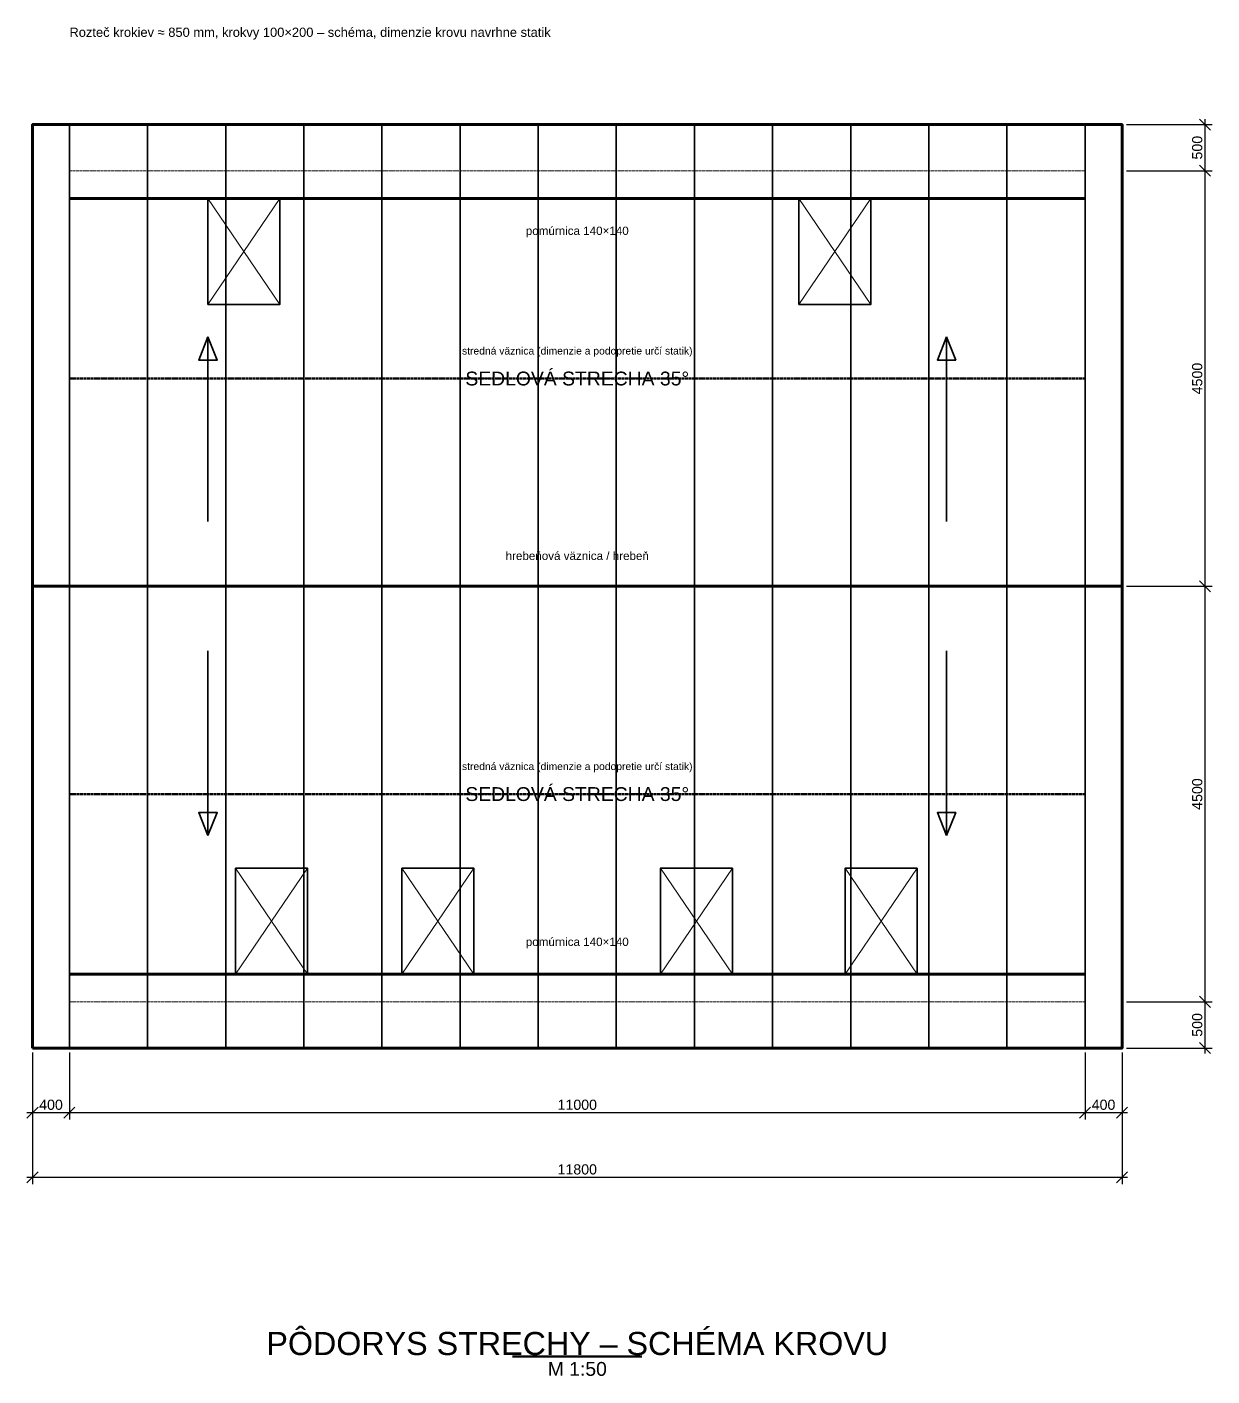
# Model space of a CAD drawing. Header units: millimetres. Extents: x -3000 to 123500, y -27552 to 52684.
# Drawn here: x 105540 to 118375, y 1948 to 16557 of the extents above; entities that cross this region are included whole.
import ezdxf
from ezdxf.enums import TextEntityAlignment as Align

# ---------------------------------------------------------------- set-up
doc = ezdxf.new("R2010")
doc.units = ezdxf.units.MM
doc.linetypes.add('DASHED', pattern=[1.524, 1.27, -0.254])
for name, color, linetype, lineweight in [('KOTY', 4, 'Continuous', 18), ('KROV', 30, 'Continuous', 35), ('OKNA', 4, 'Continuous', 25), ('SKRYTE', 8, 'DASHED', 18), ('STRECHA', 1, 'Continuous', 35), ('TEXT', 7, 'Continuous', 25)]:
    doc.layers.add(name, color=color, linetype=linetype, lineweight=lineweight)
doc.styles.add('DOM', font='arial.ttf')
doc.dimstyles.new('DOM_50', dxfattribs={"dimscale": 50, "dimtxt": 2.2, "dimasz": 1.5, "dimexe": 1.5, "dimexo": 1, "dimgap": 0.6, "dimtad": 1, "dimdec": 0, "dimtxsty": 'DOM', "dimtsz": 1.2, "dimcen": 2.5, "dimdle": 1.2, "dimclrd": 4, "dimclre": 4, "dimclrt": 7, "dimazin": 3, "dimtfac": 1, "dimtmove": 0, "dimatfit": 3})

msp = doc.modelspace()

# ---------------------------------------------------------------- linework, layer by layer
at = {"layer": 'KROV'}
for p, q in [((106000, 10500), (106000, 15500)), ((106846.2, 10500), (106846.2, 15500)), ((107692.3, 10500), (107692.3, 15500)), ((108538.5, 10500), (108538.5, 15500)), ((109384.6, 10500), (109384.6, 15500)), ((110230.8, 10500), (110230.8, 15500)), ((111076.9, 10500), (111076.9, 15500)), ((111923.1, 10500), (111923.1, 15500)), ((112769.2, 10500), (112769.2, 15500)), ((113615.4, 10500), (113615.4, 15500)), ((114461.5, 10500), (114461.5, 15500)), ((115307.7, 10500), (115307.7, 15500)), ((116153.8, 10500), (116153.8, 15500)), ((117000, 10500), (117000, 15500)), ((106000, 5500), (106000, 10500)), ((106846.2, 5500), (106846.2, 10500)), ((107692.3, 5500), (107692.3, 10500)), ((108538.5, 5500), (108538.5, 10500)), ((109384.6, 5500), (109384.6, 10500)), ((110230.8, 5500), (110230.8, 10500)), ((111076.9, 5500), (111076.9, 10500)), ((111923.1, 5500), (111923.1, 10500)), ((112769.2, 5500), (112769.2, 10500)), ((113615.4, 5500), (113615.4, 10500)), ((114461.5, 5500), (114461.5, 10500)), ((115307.7, 5500), (115307.7, 10500)), ((116153.8, 5500), (116153.8, 10500)), ((117000, 5500), (117000, 10500))]:
    msp.add_line(p, q, dxfattribs=at)
at = {"layer": 'KROV', "lineweight": 70}
for p, q in [((106000, 14700), (117000, 14700)), ((106000, 6300), (117000, 6300))]:
    msp.add_line(p, q, dxfattribs=at)
at = {"layer": 'KROV', "linetype": 'DASHED', "lineweight": 50, "ltscale": 25}
for p, q in [((106000, 12750), (117000, 12750)), ((106000, 8250), (117000, 8250))]:
    msp.add_line(p, q, dxfattribs=at)
at = {"layer": 'OKNA', "lineweight": 13}
for p, q in [((107500, 13553.2), (108280, 14700)), ((107500, 14700), (108280, 13553.2)), ((113900, 13553.2), (114680, 14700)), ((113900, 14700), (114680, 13553.2)), ((107800, 6300), (108580, 7446.8)), ((107800, 7446.8), (108580, 6300)), ((109600, 6300), (110380, 7446.8)), ((109600, 7446.8), (110380, 6300)), ((112400, 6300), (113180, 7446.8)), ((112400, 7446.8), (113180, 6300)), ((114400, 6300), (115180, 7446.8)), ((114400, 7446.8), (115180, 6300))]:
    msp.add_line(p, q, dxfattribs=at)
at = {"layer": 'OKNA', "lineweight": 35}
for points in [[(107500, 13553.2), (108280, 13553.2), (108280, 14700), (107500, 14700)], [(113900, 13553.2), (114680, 13553.2), (114680, 14700), (113900, 14700)], [(107800, 6300), (108580, 6300), (108580, 7446.8), (107800, 7446.8)], [(109600, 6300), (110380, 6300), (110380, 7446.8), (109600, 7446.8)], [(112400, 6300), (113180, 6300), (113180, 7446.8), (112400, 7446.8)], [(114400, 6300), (115180, 6300), (115180, 7446.8), (114400, 7446.8)]]:
    msp.add_lwpolyline(points, close=True, dxfattribs=at)
at = {"layer": 'SKRYTE', "linetype": 'DASHED', "ltscale": 25}
msp.add_lwpolyline([(106000, 6000), (117000, 6000), (117000, 15000), (106000, 15000)], close=True, dxfattribs=at)
at = {"layer": 'STRECHA', "lineweight": 70}
msp.add_line((105600, 10500), (117400, 10500), dxfattribs=at)
msp.add_lwpolyline([(105600, 5500), (117400, 5500), (117400, 15500), (105600, 15500)], close=True, dxfattribs=at)
at = {"layer": 'STRECHA'}
for points in [[(107500, 13200), (107400, 12950), (107600, 12950)], [(115500, 13200), (115400, 12950), (115600, 12950)], [(107500, 7800), (107400, 8050), (107600, 8050)], [(115500, 7800), (115400, 8050), (115600, 8050)]]:
    msp.add_lwpolyline(points, close=True, dxfattribs=at)
for points in [[(107500, 11200), (107500, 13200)], [(115500, 11200), (115500, 13200)], [(107500, 9800), (107500, 7800)], [(115500, 9800), (115500, 7800)]]:
    msp.add_lwpolyline(points, dxfattribs=at)
at = {"layer": 'TEXT', "lineweight": 50}
msp.add_line((110800, 2160), (112200, 2160), dxfattribs=at)

# ---------------------------------------------------------------- texts
at = {"layer": 'KROV', "style": 'DOM'}
for s, height, p in [('pomúrnica 140×140', 90, (111500, 14350)), ('stredná väznica (dimenzie a podopretie určí statik)', 80, (111500, 13050)), ('hrebeňová väznica / hrebeň', 90, (111500, 10830)), ('stredná väznica (dimenzie a podopretie určí statik)', 80, (111500, 8550)), ('pomúrnica 140×140', 90, (111500, 6650))]:
    msp.add_text(s, height=height, dxfattribs=at).set_placement(p, align=Align.MIDDLE_CENTER)
at = {"layer": 'STRECHA', "style": 'DOM'}
for p in [(111500, 12750), (111500, 8250)]:
    msp.add_text('SEDLOVÁ STRECHA 35°', height=150, dxfattribs=at).set_placement(p, align=Align.MIDDLE_CENTER)
at = {"layer": 'TEXT', "style": 'DOM'}
msp.add_text('Rozteč krokiev ≈ 850 mm, krokvy 100×200 – schéma, dimenzie krovu navrhne statik', height=100, dxfattribs=at).set_placement((106000, 16500), align=Align.MIDDLE_LEFT)
at = {"layer": 'TEXT', "color": 7, "style": 'DOM'}
msp.add_text('PÔDORYS STRECHY – SCHÉMA KROVU', height=250, dxfattribs=at).set_placement((111500, 2300), align=Align.MIDDLE_CENTER)
at = {"layer": 'TEXT', "style": 'DOM'}
msp.add_text('M 1:50', height=150, dxfattribs=at).set_placement((111500, 2025), align=Align.MIDDLE_CENTER)

# ---------------------------------------------------------------- dimensions: what is measured, and where the dimension line sits
at = {"layer": 'KOTY'}
for base, p1, p2 in [((118300, 15000), (117400, 15000), (117400, 15500)), ((118300, 10500), (117400, 10500), (117400, 15000)), ((118300, 6000), (117400, 6000), (117400, 10500)), ((118300, 5500), (117400, 5500), (117400, 6000))]:
    msp.add_linear_dim(base=base, p1=p1, p2=p2, angle=90, dimstyle='DOM_50', dxfattribs=at).render()
for base, p1, p2 in [((105600, 4800), (105600, 5500), (106000, 5500)), ((105600, 4100), (105600, 5500), (117400, 5500)), ((106000, 4800), (106000, 5500), (117000, 5500)), ((117000, 4800), (117000, 5500), (117400, 5500))]:
    msp.add_linear_dim(base=base, p1=p1, p2=p2, dimstyle='DOM_50', dxfattribs=at).render()

doc.saveas('drawing.dxf')
